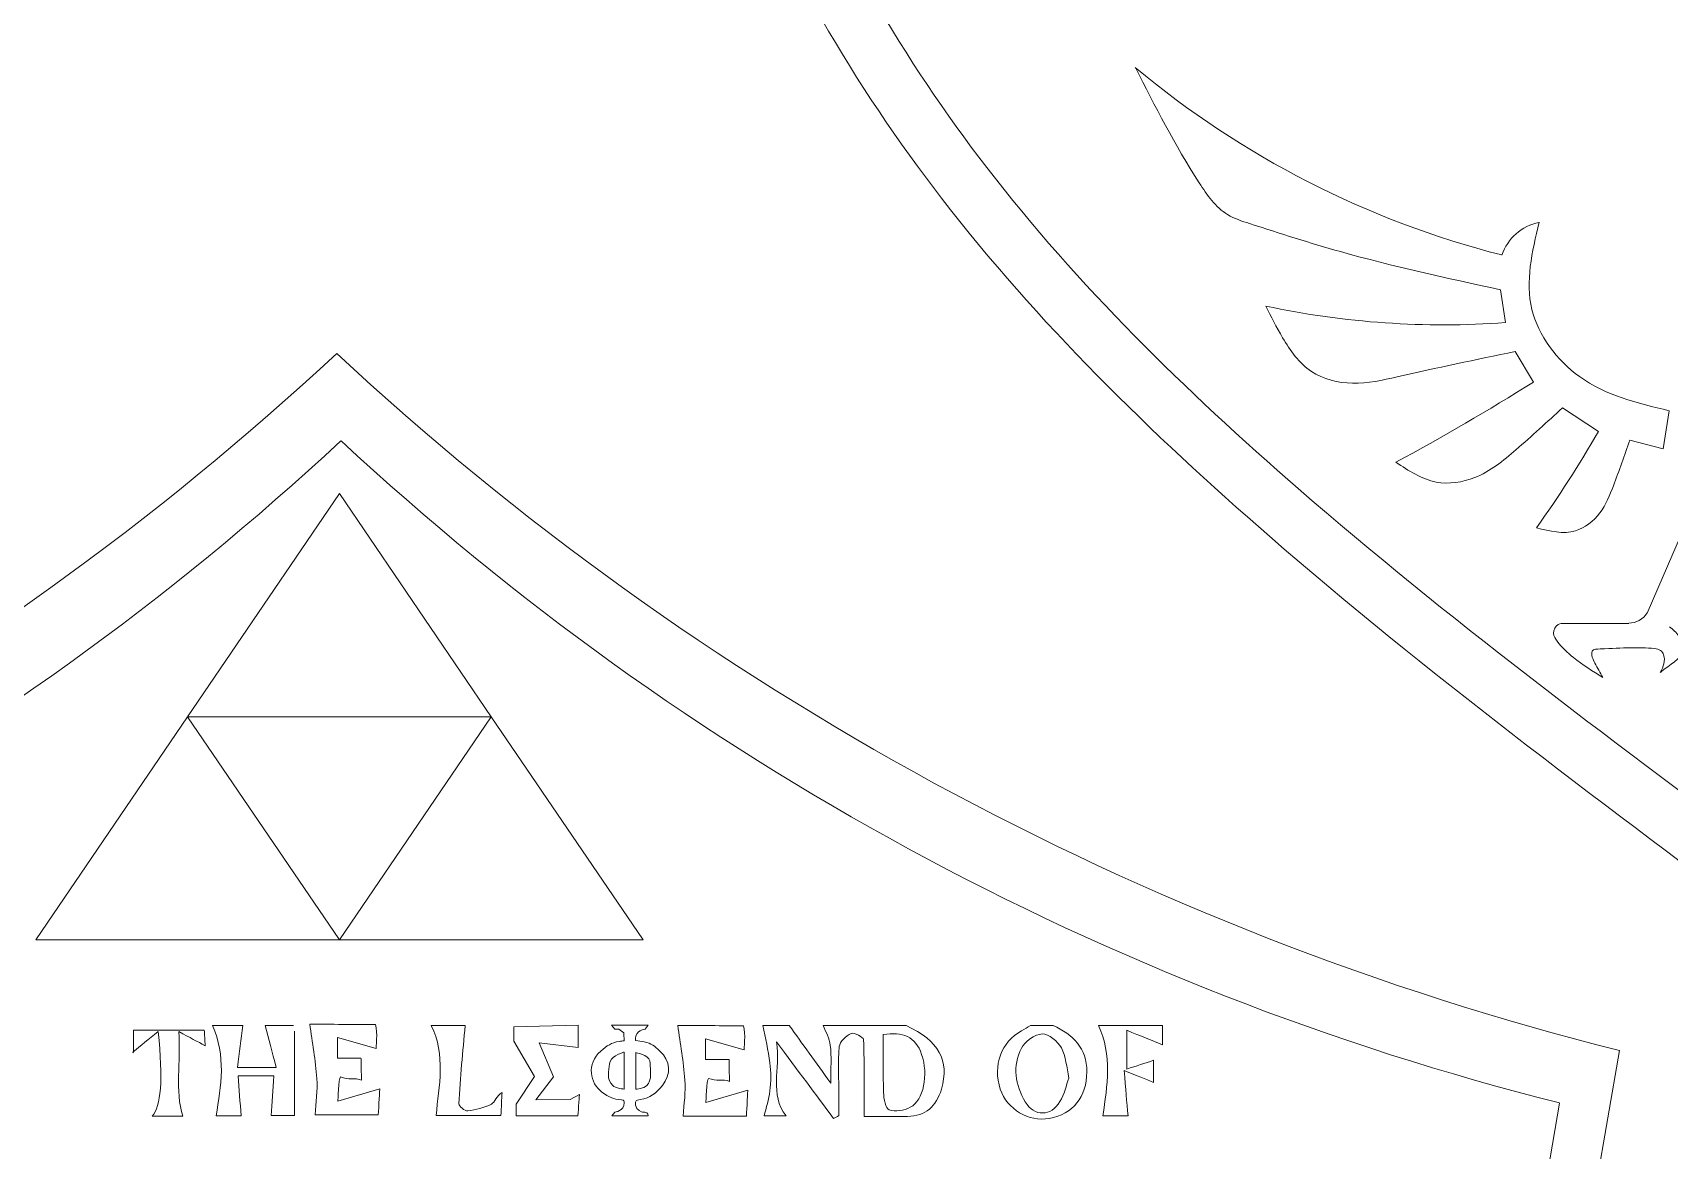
# Model space of a CAD drawing. Header units: inches. Extents: x 0 to 12, y 0 to 12.
# Drawn here: x 0.857 to 1.918, y 8.455 to 9.18 of the extents above; entities that cross this region are included whole.
import ezdxf

# ---------------------------------------------------------------- set-up
doc = ezdxf.new("R2010")
doc.units = ezdxf.units.IN
doc.header["$MEASUREMENT"] = 0

msp = doc.modelspace()

# ---------------------------------------------------------------- linework, layer by layer
at = {"color": 5, "lineweight": 0}
for p, q in [((1.8116, 8.9922), (1.8084, 9.0135)), ((1.8298, 8.9536), (1.818, 8.9734)), ((1.8719, 8.9216), (1.8486, 8.9369)), ((1.9178, 8.935), (1.9139, 8.9103)), ((1.9139, 8.9103), (1.8922, 8.916)), ((1.0557, 8.8813), (0.9572, 8.7365)), ((1.1541, 8.7365), (1.0557, 8.8813)), ((1.9036, 8.8038), (1.9235, 8.8502)), ((1.8499, 8.7971), (1.8916, 8.7971)), ((0.9572, 8.7365), (0.8588, 8.5918)), ((1.0557, 8.5918), (0.9572, 8.7365)), ((0.9572, 8.7365), (1.1541, 8.7365)), ((1.1541, 8.7365), (1.0557, 8.5918)), ((1.2526, 8.5918), (1.1541, 8.7365)), ((0.8588, 8.5918), (1.0557, 8.5918)), ((1.0557, 8.5918), (1.2526, 8.5918)), ((1.7588, 7.9777), (1.8467, 8.486))]:
    msp.add_line(p, q, dxfattribs=at)
at = {"color": 250, "lineweight": 0}
msp.add_line((1.793, 7.9849), (1.8855, 8.52), dxfattribs=at)
at = {"color": 5, "lineweight": 0}
for centre, radius, start, end in [((1.9588, 9.6212), 0.604, 230.1334, 255.6659), ((1.8398, 9.0256), 0.0322, 101.4674, 161.1937), ((1.7714, 9.5413), 0.5506, 257.9267, 274.1924), ((1.0383, 10.2081), 1.4833, 298.2597, 302.2494), ((-0.1746, 10.2391), 1.8077, 284.1261, 312.9293), ((2.2879, 10.2391), 1.8077, 227.0707, 255.8739), ((1.2122, 9.3008), 0.7609, 324.5017, 330.1066), ((1.8913, 8.8118), 0.0146, 271.0459, 327.1361)]:
    msp.add_arc(centre, radius, start, end, dxfattribs=at)
at = {"color": 250, "lineweight": 0}
for centre, start, end in [((-0.2422, 10.3654), 284.1261, 312.9293), ((2.3499, 10.3654), 227.0707, 255.8739)]:
    msp.add_arc(centre, 1.9029, start, end, dxfattribs=at)
msp.add_open_spline([(1.9767, 8.6041), (1.8686, 8.6846), (1.6788, 8.8259), (1.4417, 9.0568), (1.2882, 9.3193), (1.2543, 9.5139), (1.2376, 9.6169)], degree=3, knots=[0, 0, 0, 0, 0.0808468, 0.1419248, 0.197496, 0.2597021, 0.2597021, 0.2597021, 0.2597021], dxfattribs=at)
at = {"color": 5, "lineweight": 0}
for points, knots in [([(1.9795, 8.6475), (1.8768, 8.724), (1.6964, 8.8582), (1.4712, 9.0776), (1.3254, 9.327), (1.2932, 9.5118), (1.2773, 9.6097)], [0, 0, 0, 0, 0.0808468, 0.1419248, 0.197496, 0.2597021, 0.2597021, 0.2597021, 0.2597021]), ([(1.8084, 9.0135), (1.7736, 9.021), (1.7185, 9.033), (1.6608, 9.0515), (1.6268, 9.0625), (1.6012, 9.0994), (1.5844, 9.1325), (1.5717, 9.1576)], [0, 0, 0, 0, 0.02753964, 0.04351363, 0.0474821, 0.05463243, 0.07669562, 0.07669562, 0.07669562, 0.07669562]), ([(1.9178, 8.935), (1.8972, 8.9399), (1.859, 8.9491), (1.8201, 9.0007), (1.8289, 9.038), (1.8334, 9.0572)], [0, 0, 0, 0, 0.01607831, 0.02987121, 0.04449574, 0.04449574, 0.04449574, 0.04449574]), ([(1.818, 8.9734), (1.7925, 8.9681), (1.7575, 8.9608), (1.7133, 8.9505), (1.6835, 8.9579), (1.6674, 8.9806), (1.6597, 8.996), (1.6562, 9.0029)], [0, 0, 0, 0, 0.02023305, 0.02779216, 0.03497388, 0.04239776, 0.04841567, 0.04841567, 0.04841567, 0.04841567]), ([(1.8486, 8.9369), (1.8387, 8.9278), (1.8209, 8.9113), (1.7952, 8.8902), (1.7645, 8.8857), (1.7489, 8.8961), (1.7406, 8.9016)], [0, 0, 0, 0, 0.01052872, 0.01884852, 0.02537562, 0.03288337, 0.03288337, 0.03288337, 0.03288337]), ([(1.8922, 8.916), (1.8888, 8.9061), (1.8832, 8.89), (1.8744, 8.868), (1.8558, 8.8531), (1.8404, 8.8569), (1.8317, 8.859)], [0, 0, 0, 0, 0.00813648, 0.01321573, 0.01827977, 0.02485473, 0.02485473, 0.02485473, 0.02485473]), ([(1.8748, 8.7619), (1.8683, 8.766), (1.8574, 8.7729), (1.8468, 8.7826), (1.8417, 8.7907), (1.8448, 8.7969), (1.8485, 8.7971), (1.8499, 8.7971)], [0, 0, 0, 0, 0.00596177, 0.00986587, 0.01130521, 0.01296865, 0.01403095, 0.01403095, 0.01403095, 0.01403095]), ([(1.9179, 8.7949), (1.9202, 8.7931), (1.9249, 8.7893), (1.9293, 8.7753), (1.9175, 8.7701), (1.9122, 8.7654), (1.912, 8.7653)], [0, 0, 0, 0, 0.002263082, 0.004672888, 0.009805081, 0.009973743, 0.009973743, 0.009973743, 0.009973743]), ([(1.8748, 8.7619), (1.873, 8.7651), (1.8704, 8.7694), (1.8678, 8.7749), (1.8671, 8.7803), (1.8793, 8.7808), (1.891, 8.7813), (1.9043, 8.7814), (1.9123, 8.7801), (1.916, 8.7742), (1.914, 8.7688), (1.912, 8.7653)], [0, 0, 0, 0, 0.00278599, 0.00388366, 0.00486863, 0.00626844, 0.01134116, 0.01538852, 0.01640716, 0.01732059, 0.0203083, 0.0203083, 0.0203083, 0.0203083])]:
    msp.add_open_spline(points, degree=3, knots=knots, dxfattribs=at)
at = {"color": 1, "lineweight": 0}
for points, knots in [([(0.9221, 8.5191), (0.9221, 8.5236), (0.9221, 8.528), (0.9221, 8.5333), (0.9374, 8.5333), (0.9521, 8.5333), (0.968, 8.5333), (0.9682, 8.5303), (0.9684, 8.5269), (0.9686, 8.5231), (0.9635, 8.5259), (0.9588, 8.5284), (0.9515, 8.5324), (0.9528, 8.512), (0.949, 8.4944), (0.954, 8.4774), (0.9496, 8.4774), (0.9421, 8.4774), (0.9342, 8.4774), (0.94, 8.4839), (0.9413, 8.5008), (0.9381, 8.5324), (0.9317, 8.5272), (0.9268, 8.5233), (0.9219, 8.5193), (0.9219, 8.5193), (0.9221, 8.5191), (0.9221, 8.5191)], [0, 0, 0, 0, 1, 1, 1, 2, 2, 2, 3, 3, 3, 4, 4, 4, 5, 5, 5, 6, 6, 6, 7, 7, 7, 8, 8, 8, 9, 9, 9, 9]), ([(1.0265, 8.5325), (1.0265, 8.5314), (1.0265, 8.5303), (1.0265, 8.5292), (1.0265, 8.511), (1.0265, 8.4946), (1.0265, 8.4778), (1.0219, 8.4778), (1.0155, 8.4778), (1.0113, 8.4778), (1.0119, 8.4861), (1.0124, 8.4944), (1.013, 8.5036), (1.0051, 8.5036), (0.9984, 8.5036), (0.9899, 8.5036), (0.9906, 8.4949), (0.9912, 8.4866), (0.9919, 8.4777), (0.9872, 8.4777), (0.9802, 8.4777), (0.9756, 8.4777), (0.9791, 8.4971), (0.9821, 8.5167), (0.9733, 8.5363), (0.9799, 8.5363), (0.9864, 8.5363), (0.9929, 8.5363), (0.9918, 8.5274), (0.9907, 8.5186), (0.9895, 8.5091), (0.9982, 8.5091), (1.0049, 8.5091), (1.0146, 8.5091), (1.012, 8.5191), (1.0098, 8.5277), (1.0075, 8.5363), (1.0136, 8.5363), (1.0197, 8.5363), (1.0258, 8.5363)], [0, 0, 0, 0, 1, 1, 1, 2, 2, 2, 3, 3, 3, 4, 4, 4, 5, 5, 5, 6, 6, 6, 7, 7, 7, 8, 8, 8, 9, 9, 9, 10, 10, 10, 11, 11, 11, 12, 12, 12, 13, 13, 13, 13]), ([(1.0791, 8.5369), (1.0804, 8.5317), (1.0794, 8.5213), (1.0794, 8.5213), (1.0794, 8.5213), (1.0544, 8.5285), (1.0544, 8.5285), (1.0544, 8.5285), (1.0543, 8.515), (1.0543, 8.515), (1.0543, 8.515), (1.0696, 8.515), (1.0696, 8.515), (1.0696, 8.515), (1.0699, 8.5036), (1.0699, 8.5008), (1.0657, 8.5026), (1.0614, 8.5007), (1.0563, 8.5029), (1.0551, 8.5021), (1.0546, 8.4873), (1.0546, 8.4873), (1.0546, 8.4873), (1.0818, 8.4952), (1.0818, 8.4952), (1.0818, 8.4952), (1.0811, 8.4833), (1.0808, 8.4784), (1.0658, 8.4784), (1.0516, 8.4784), (1.0399, 8.4784), (1.0403, 8.4863), (1.0416, 8.4941), (1.041, 8.5018), (1.0401, 8.5136), (1.038, 8.5254), (1.0364, 8.5371), (1.0494, 8.5371), (1.0661, 8.5369), (1.0791, 8.5369)], [0, 0, 0, 0, 1, 1, 1, 2, 2, 2, 3, 3, 3, 4, 4, 4, 5, 5, 5, 6, 6, 6, 7, 7, 7, 8, 8, 8, 9, 9, 9, 10, 10, 10, 11, 11, 11, 12, 12, 12, 13, 13, 13, 13]), ([(1.1371, 8.5363), (1.1356, 8.5194), (1.134, 8.5024), (1.133, 8.4855), (1.1329, 8.484), (1.137, 8.4807), (1.1388, 8.4809), (1.1441, 8.4815), (1.1495, 8.4829), (1.1542, 8.4853), (1.1564, 8.4864), (1.1572, 8.4905), (1.1611, 8.4929), (1.1608, 8.4882), (1.1606, 8.4834), (1.1603, 8.4779), (1.1456, 8.4779), (1.1316, 8.4779), (1.1183, 8.4779), (1.1201, 8.4972), (1.1247, 8.5171), (1.1151, 8.5363), (1.1224, 8.5363), (1.1298, 8.5363), (1.1371, 8.5363)], [0, 0, 0, 0, 1, 1, 1, 2, 2, 2, 3, 3, 3, 4, 4, 4, 5, 5, 5, 6, 6, 6, 7, 7, 7, 8, 8, 8, 8]), ([(1.1851, 8.525), (1.1851, 8.525), (1.1945, 8.503), (1.1945, 8.503), (1.1945, 8.503), (1.183, 8.4881), (1.183, 8.4881), (1.183, 8.4881), (1.2053, 8.4882), (1.2053, 8.4882), (1.2053, 8.4882), (1.2112, 8.4915), (1.2112, 8.4915), (1.2112, 8.4915), (1.2106, 8.4826), (1.2102, 8.4776), (1.1954, 8.4776), (1.1702, 8.4776), (1.1702, 8.4776), (1.1702, 8.4776), (1.1701, 8.4852), (1.1701, 8.4852), (1.1701, 8.4852), (1.182, 8.5032), (1.182, 8.5032), (1.182, 8.5032), (1.1687, 8.5261), (1.1687, 8.5261), (1.1687, 8.5261), (1.1686, 8.5354), (1.1686, 8.5354), (1.1686, 8.5354), (1.2103, 8.5365), (1.2103, 8.5365), (1.2103, 8.5316), (1.2103, 8.5268), (1.2103, 8.5219), (1.2103, 8.5219), (1.1851, 8.525), (1.1851, 8.525)], [0, 0, 0, 0, 1, 1, 1, 2, 2, 2, 3, 3, 3, 4, 4, 4, 5, 5, 5, 6, 6, 6, 7, 7, 7, 8, 8, 8, 9, 9, 9, 10, 10, 10, 11, 11, 11, 12, 12, 12, 13, 13, 13, 13]), ([(1.2558, 8.5364), (1.2558, 8.5364), (1.2538, 8.5339), (1.2538, 8.5339), (1.2538, 8.5339), (1.2476, 8.5331), (1.2476, 8.5278), (1.2476, 8.5274), (1.2476, 8.527), (1.2476, 8.5266), (1.2496, 8.5263), (1.2514, 8.526), (1.2533, 8.5257), (1.258, 8.5248), (1.2597, 8.5229), (1.2633, 8.5197), (1.2703, 8.5134), (1.2709, 8.5046), (1.265, 8.4973), (1.2606, 8.492), (1.2573, 8.4894), (1.2506, 8.4883), (1.2476, 8.4877), (1.2476, 8.4878), (1.2476, 8.4847), (1.2477, 8.4813), (1.2522, 8.4801), (1.2522, 8.4801), (1.2522, 8.4801), (1.2532, 8.48), (1.2537, 8.48), (1.256, 8.48), (1.2558, 8.4776), (1.2558, 8.4776), (1.2558, 8.4776), (1.2322, 8.4776), (1.2322, 8.4776), (1.2322, 8.4776), (1.2342, 8.48), (1.2342, 8.48), (1.2342, 8.48), (1.2402, 8.4809), (1.2403, 8.4861), (1.2403, 8.4874), (1.2401, 8.4879), (1.2386, 8.488), (1.2331, 8.4886), (1.2303, 8.4897), (1.2258, 8.4931), (1.2181, 8.4989), (1.2155, 8.5112), (1.2251, 8.5197), (1.2292, 8.5233), (1.2317, 8.525), (1.2371, 8.526), (1.2381, 8.5261), (1.2391, 8.5262), (1.2403, 8.5264), (1.2402, 8.5281), (1.24, 8.5315), (1.24, 8.5315), (1.24, 8.5315), (1.2367, 8.5338), (1.2367, 8.5338), (1.2367, 8.5338), (1.2342, 8.5339), (1.2342, 8.5339), (1.2342, 8.5339), (1.2321, 8.5364), (1.2321, 8.5364), (1.2321, 8.5364), (1.2558, 8.5364), (1.2558, 8.5364)], [0, 0, 0, 0, 1, 1, 1, 2, 2, 2, 3, 3, 3, 4, 4, 4, 5, 5, 5, 6, 6, 6, 7, 7, 7, 8, 8, 8, 9, 9, 9, 10, 10, 10, 11, 11, 11, 12, 12, 12, 13, 13, 13, 14, 14, 14, 15, 15, 15, 16, 16, 16, 17, 17, 17, 18, 18, 18, 19, 19, 19, 20, 20, 20, 21, 21, 21, 22, 22, 22, 23, 23, 23, 24, 24, 24, 24]), ([(1.3177, 8.5361), (1.319, 8.5308), (1.318, 8.5205), (1.318, 8.5205), (1.318, 8.5205), (1.293, 8.5276), (1.293, 8.5276), (1.293, 8.5276), (1.2929, 8.5142), (1.2929, 8.5142), (1.2929, 8.5142), (1.3082, 8.5142), (1.3082, 8.5142), (1.3082, 8.5142), (1.3085, 8.5027), (1.3085, 8.5), (1.3043, 8.5018), (1.3, 8.4999), (1.2949, 8.502), (1.2937, 8.5013), (1.2932, 8.4864), (1.2932, 8.4864), (1.2932, 8.4864), (1.3204, 8.4943), (1.3204, 8.4943), (1.3204, 8.4943), (1.3197, 8.4825), (1.3195, 8.4775), (1.3044, 8.4775), (1.2902, 8.4775), (1.2785, 8.4775), (1.279, 8.4855), (1.2802, 8.4933), (1.2796, 8.5009), (1.2787, 8.5128), (1.2766, 8.5245), (1.275, 8.5363), (1.288, 8.5363), (1.3047, 8.5361), (1.3177, 8.5361)], [0, 0, 0, 0, 1, 1, 1, 2, 2, 2, 3, 3, 3, 4, 4, 4, 5, 5, 5, 6, 6, 6, 7, 7, 7, 8, 8, 8, 9, 9, 9, 10, 10, 10, 11, 11, 11, 12, 12, 12, 13, 13, 13, 13]), ([(1.423, 8.5363), (1.4444, 8.5262), (1.4513, 8.5137), (1.4459, 8.4949), (1.4427, 8.4839), (1.4356, 8.4776), (1.424, 8.4773), (1.4138, 8.4771), (1.4036, 8.4773), (1.3958, 8.4773), (1.3958, 8.4941), (1.3961, 8.5106), (1.3954, 8.5271), (1.3954, 8.5287), (1.3892, 8.5319), (1.3874, 8.5311), (1.3841, 8.5296), (1.38, 8.5258), (1.3797, 8.5226), (1.3788, 8.5121), (1.3794, 8.5014), (1.3794, 8.4909), (1.3794, 8.4865), (1.3794, 8.4821), (1.3794, 8.4778), (1.3783, 8.4772), (1.3771, 8.4766), (1.376, 8.476), (1.3644, 8.4915), (1.3529, 8.507), (1.339, 8.5256), (1.3417, 8.5075), (1.3342, 8.4918), (1.3452, 8.4776), (1.3404, 8.4776), (1.3348, 8.4776), (1.331, 8.4776), (1.3323, 8.483), (1.3342, 8.4883), (1.3347, 8.4938), (1.3354, 8.4998), (1.3355, 8.5061), (1.3347, 8.5121), (1.3337, 8.5202), (1.3317, 8.5282), (1.3302, 8.5363), (1.3359, 8.5363), (1.3416, 8.5363), (1.3473, 8.5363), (1.3558, 8.5244), (1.3643, 8.5126), (1.3742, 8.4988), (1.3742, 8.5085), (1.3747, 8.5161), (1.3739, 8.5235), (1.3735, 8.5279), (1.3709, 8.532), (1.3693, 8.5363), (1.3872, 8.5363), (1.4051, 8.5363), (1.423, 8.5363)], [0, 0, 0, 0, 1, 1, 1, 2, 2, 2, 3, 3, 3, 4, 4, 4, 5, 5, 5, 6, 6, 6, 7, 7, 7, 8, 8, 8, 9, 9, 9, 10, 10, 10, 11, 11, 11, 12, 12, 12, 13, 13, 13, 14, 14, 14, 15, 15, 15, 16, 16, 16, 17, 17, 17, 18, 18, 18, 19, 19, 19, 20, 20, 20, 20]), ([(1.4082, 8.5304), (1.4082, 8.5177), (1.408, 8.5052), (1.4084, 8.4928), (1.4085, 8.4888), (1.4097, 8.4824), (1.412, 8.4816), (1.4159, 8.4802), (1.4218, 8.4811), (1.4257, 8.4832), (1.4345, 8.4878), (1.4376, 8.5043), (1.4331, 8.5175), (1.4292, 8.5291), (1.4208, 8.5324), (1.4082, 8.5304)], [0, 0, 0, 0, 1, 1, 1, 2, 2, 2, 3, 3, 3, 4, 4, 4, 5, 5, 5, 5]), ([(1.5184, 8.5363), (1.5312, 8.5303), (1.5403, 8.5217), (1.5402, 8.5062), (1.5402, 8.49), (1.5313, 8.4788), (1.5158, 8.476), (1.5025, 8.4735), (1.4885, 8.4819), (1.4841, 8.495), (1.4791, 8.5103), (1.4847, 8.5257), (1.4979, 8.5328), (1.4999, 8.5339), (1.5018, 8.5351), (1.5037, 8.5363), (1.5086, 8.5363), (1.5135, 8.5363), (1.5184, 8.5363)], [0, 0, 0, 0, 1, 1, 1, 2, 2, 2, 3, 3, 3, 4, 4, 4, 5, 5, 5, 6, 6, 6, 6]), ([(1.5286, 8.5022), (1.527, 8.5093), (1.5267, 8.5163), (1.5237, 8.5217), (1.5213, 8.5259), (1.5154, 8.531), (1.5113, 8.5308), (1.5065, 8.5306), (1.5, 8.526), (1.4978, 8.5215), (1.4919, 8.5099), (1.4937, 8.4977), (1.5003, 8.4867), (1.5061, 8.477), (1.517, 8.4772), (1.5228, 8.4869), (1.5257, 8.4916), (1.5268, 8.4973), (1.5286, 8.5022)], [0, 0, 0, 0, 1, 1, 1, 2, 2, 2, 3, 3, 3, 4, 4, 4, 5, 5, 5, 6, 6, 6, 6]), ([(1.5892, 8.5363), (1.5892, 8.5311), (1.5892, 8.5258), (1.5892, 8.5238), (1.5826, 8.5265), (1.5753, 8.5294), (1.5661, 8.5332), (1.5661, 8.5232), (1.5661, 8.517), (1.5661, 8.508), (1.5723, 8.51), (1.578, 8.5119), (1.5835, 8.5137), (1.5835, 8.5097), (1.5835, 8.504), (1.5835, 8.4993), (1.5785, 8.5014), (1.5728, 8.5037), (1.5644, 8.5071), (1.5654, 8.4951), (1.5661, 8.4866), (1.5669, 8.4777), (1.5633, 8.4777), (1.5564, 8.4777), (1.5506, 8.4777), (1.5535, 8.4974), (1.5568, 8.517), (1.5477, 8.5363), (1.5615, 8.5363), (1.5754, 8.5363), (1.5892, 8.5363)], [0, 0, 0, 0, 1, 1, 1, 2, 2, 2, 3, 3, 3, 4, 4, 4, 5, 5, 5, 6, 6, 6, 7, 7, 7, 8, 8, 8, 9, 9, 9, 10, 10, 10, 10]), ([(0.9219, 8.5193), (0.9219, 8.5193), (0.9216, 8.5186), (0.9216, 8.5186), (0.9216, 8.5186), (0.9221, 8.5191), (0.9221, 8.5191), (0.9221, 8.5191), (0.9219, 8.5193), (0.9219, 8.5193)], [0, 0, 0, 0, 1, 1, 1, 2, 2, 2, 3, 3, 3, 3]), ([(1.2402, 8.519), (1.2402, 8.519), (1.2325, 8.517), (1.2312, 8.513), (1.2299, 8.509), (1.23, 8.5023), (1.23, 8.5023), (1.23, 8.5023), (1.2311, 8.499), (1.2328, 8.4973), (1.2346, 8.4956), (1.2402, 8.495), (1.2402, 8.495), (1.2402, 8.495), (1.2402, 8.519), (1.2402, 8.519)], [0, 0, 0, 0, 1, 1, 1, 2, 2, 2, 3, 3, 3, 4, 4, 4, 5, 5, 5, 5]), ([(1.2478, 8.4949), (1.2481, 8.4949), (1.2528, 8.4954), (1.2548, 8.4972), (1.2568, 8.499), (1.2572, 8.5023), (1.2572, 8.5023), (1.2572, 8.5023), (1.2575, 8.5096), (1.2568, 8.5134), (1.256, 8.5172), (1.2478, 8.5187), (1.2478, 8.5187), (1.2478, 8.5187), (1.2478, 8.5059), (1.2478, 8.4949)], [0, 0, 0, 0, 1, 1, 1, 2, 2, 2, 3, 3, 3, 4, 4, 4, 5, 5, 5, 5])]:
    msp.add_open_spline(points, degree=3, knots=knots, dxfattribs=at)

doc.saveas('drawing.dxf')
